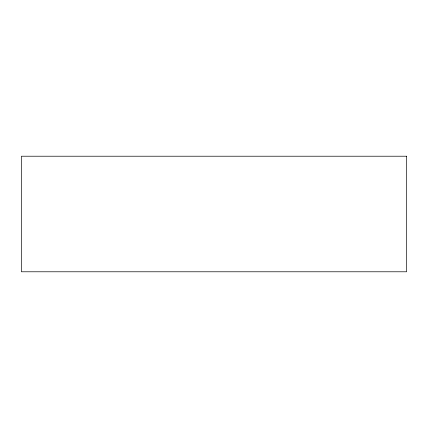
<?xml version="1.0" encoding="UTF-8"?>
<svg xmlns="http://www.w3.org/2000/svg" width="428" height="428" viewBox="0 0 428 428"><rect width="100%" height="100%" fill="white"/><g stroke="black" fill="none" stroke-linecap="round" stroke-linejoin="round"><path stroke-width="0.64" d="M406.6 156.22L21.4 156.22L21.4 271.78L406.6 271.78L406.6 156.22"/></g></svg>
